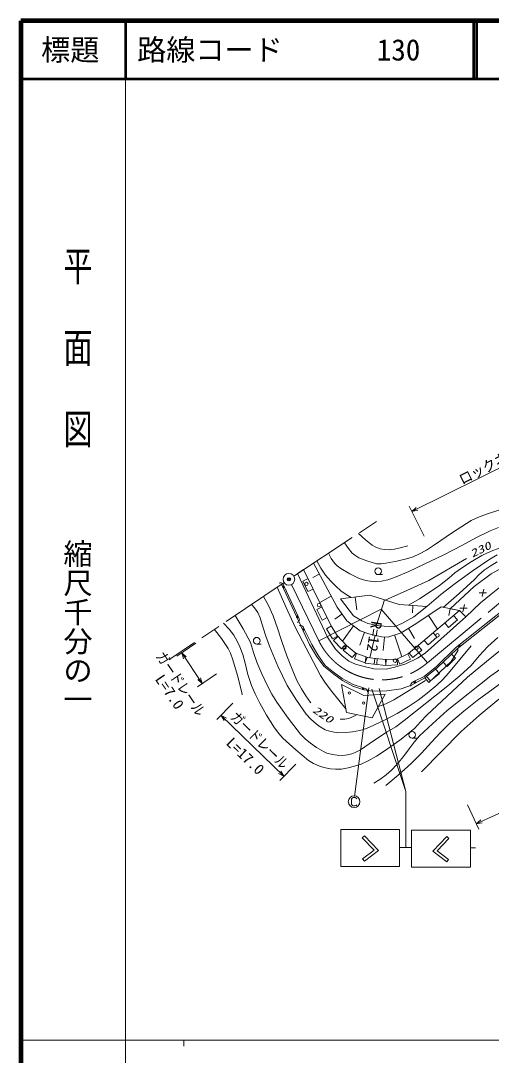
# Model space of a CAD drawing. Units: millimetres, scale not verified. Extents: x 40000 to 680000, y 20000 to 380000.
# Drawn here: x 40000 to 120811, y 202409 to 380000 of the extents above; entities that cross this region are included whole.
import ezdxf
from ezdxf.enums import TextEntityAlignment as Align

# ---------------------------------------------------------------- set-up
doc = ezdxf.new("R2010")
doc.units = ezdxf.units.MM
doc.header["$LTSCALE"] = 1000
doc.header["$PDMODE"] = 32
doc.header["$PDSIZE"] = 500
doc.linetypes.add('CHAIN', pattern=[18.5, 12, -1.5, 3.5, -1.5])
for name, color, linetype, lineweight in [('M-BGD', 7, 'Continuous', 13), ('M-BGD-EXST', 7, 'Continuous', 13), ('M-BMK', 2, 'CHAIN', 13), ('M-BMK-SRVR', 3, 'Continuous', 13), ('M-STR-HTXT', 7, 'Continuous', 13), ('M-TTL', 2, 'Continuous', 140), ('M-TTL-BAND', 7, 'Continuous', 13), ('M-TTL-LINE', 7, 'Continuous', 50)]:
    doc.layers.add(name, color=color, linetype=linetype, lineweight=lineweight)
doc.layers.add('M-OTRS', color=6, linetype='Continuous')
doc.layers.add('M-TTL-TXT', color=7, linetype='Continuous')
doc.styles.add('@ＭＳ ゴシック', font='')
doc.styles.add('ＭＳ ゴシック', font='')
doc.styles.get('@ＭＳ ゴシック').set_extended_font_data('@MS Gothic')
doc.styles.get('ＭＳ ゴシック').set_extended_font_data('MS Gothic')

msp = doc.modelspace()

# ---------------------------------------------------------------- linework, layer by layer
at = {"layer": 'M-BGD'}
for p, q in [((120773, 285075), (126128, 288010)), ((90262, 286888), (94329, 279315)), ((87546, 285096), (88581, 285778)), ((92710, 274211), (87546, 285096)), ((89342, 284237), (88445, 283794)), ((88581, 285778), (93397, 276027)), ((91279, 284994), (90183, 284406)), ((101398, 284923), (102148, 284923)), ((117838, 282861), (120773, 285075)), ((84412, 283479), (84485, 283513)), ((84485, 283513), (84611, 283527)), ((84611, 283527), (84727, 283515)), ((84727, 283515), (84859, 283466)), ((84787, 283261), (89581, 272901)), ((84859, 283466), (84956, 283401)), ((84956, 283401), (85051, 283291)), ((85051, 283291), (85119, 283146)), ((85119, 283146), (85245, 282874)), ((85245, 282874), (87630, 277750)), ((88445, 283794), (89331, 282001)), ((89331, 282001), (90228, 282444)), ((113762, 279069), (117838, 282861)), ((119226, 281168), (119512, 282417)), ((122521, 282941), (120802, 281576)), ((122521, 282941), (120802, 281576)), ((93312, 281208), (91357, 280158)), ((94918, 280738), (99972, 281376)), ((97175, 277842), (94918, 280738)), ((97445, 281057), (97721, 278872)), ((99972, 281376), (104978, 279805)), ((120009, 281790), (118729, 281795)), ((120802, 281576), (118982, 280059)), ((120802, 281576), (118982, 280059)), ((91750, 279361), (90853, 278919)), ((90853, 278919), (91739, 277125)), ((94329, 279315), (95997, 276959)), ((102475, 280591), (101102, 276215)), ((104978, 279805), (109738, 279462)), ((107358, 279634), (107267, 278377)), ((109738, 279462), (107480, 277695)), ((107824, 276468), (112191, 279364)), ((112191, 279364), (115332, 278775)), ((113762, 279069), (113543, 277902)), ((115332, 278775), (113762, 279069)), ((114653, 272360), (123260, 279143)), ((114945, 272189), (123495, 278918)), ((116687, 279152), (115406, 279156)), ((115904, 278530), (116189, 279778)), ((118982, 280059), (116455, 277683)), ((118982, 280059), (116455, 277683)), ((87630, 277750), (87756, 277478)), ((87756, 277478), (87824, 277333)), ((87824, 277333), (87848, 277234)), ((87844, 277100), (87824, 277002)), ((87848, 277234), (87844, 277100)), ((91739, 277125), (92635, 277568)), ((95163, 278137), (93915, 277253)), ((98598, 277008), (97175, 277842)), ((107480, 277695), (105419, 276518)), ((108315, 272788), (115332, 278775)), ((116455, 277683), (109443, 271463)), ((110008, 277916), (111568, 275563)), ((113466, 275868), (114988, 277166)), ((114988, 277166), (114339, 277927)), ((115332, 278775), (116455, 277683)), ((116455, 277683), (115332, 278775)), ((87611, 276748), (87556, 276723)), ((87693, 276809), (87611, 276748)), ((87776, 276914), (87693, 276809)), ((87824, 277002), (87776, 276914)), ((87855, 276163), (87927, 276197)), ((87927, 276197), (88052, 276213)), ((88052, 276213), (88168, 276203)), ((88168, 276203), (88302, 276156)), ((88302, 276156), (88399, 276092)), ((88399, 276092), (88496, 275983)), ((88496, 275983), (88565, 275839)), ((88565, 275839), (88695, 275568)), ((88695, 275568), (89964, 272930)), ((93352, 276101), (92492, 275591)), ((92492, 275591), (93513, 273871)), ((93397, 276027), (94329, 274456)), ((97151, 276125), (95243, 273487)), ((95997, 276959), (98304, 275291)), ((98304, 275291), (99776, 274751)), ((99629, 276518), (98598, 277008)), ((101543, 276125), (99629, 276518)), ((104143, 275978), (101543, 276125)), ((105419, 276518), (104143, 275978)), ((105321, 274947), (107824, 276468)), ((106573, 275708), (107631, 273967)), ((112817, 276629), (113466, 275868)), ((94084, 272150), (92710, 274211)), ((93513, 273871), (94373, 274382)), ((94453, 274325), (93725, 273639)), ((93725, 273639), (95097, 272184)), ((94329, 274456), (95948, 272739)), ((99040, 275021), (98236, 272828)), ((99776, 274751), (101935, 274260)), ((100856, 274506), (99976, 270634)), ((101935, 274260), (103015, 274162)), ((102475, 274211), (102267, 271921)), ((103015, 274162), (105321, 274947)), ((104168, 274555), (105437, 270827)), ((109308, 273636), (109957, 272875)), ((109957, 272875), (111479, 274173)), ((111479, 274173), (110830, 274934)), ((80523, 273007), (81273, 273007)), ((89581, 272901), (90778, 270927)), ((89964, 272930), (91029, 271155)), ((95212, 270972), (94084, 272150)), ((95097, 272184), (95825, 272870)), ((95984, 272710), (95351, 271936)), ((95351, 271936), (96899, 270669)), ((95948, 272739), (97568, 271414)), ((106597, 271365), (108315, 272788)), ((107324, 270668), (108864, 271944)), ((108864, 271944), (108226, 272714)), ((111417, 269159), (114653, 272360)), ((111580, 268986), (114945, 272189)), ((115139, 271962), (113942, 269989)), ((114945, 272189), (115139, 271962)), ((90778, 270927), (92072, 269212)), ((91029, 271155), (92297, 269328)), ((96341, 270089), (95212, 270972)), ((97519, 269549), (96341, 270089)), ((96899, 270669), (97532, 271443)), ((97635, 271389), (97291, 270450)), ((97291, 270450), (99169, 269763)), ((97568, 271414), (99580, 270678)), ((99248, 270715), (99138, 269721)), ((99169, 269763), (99513, 270702)), ((99580, 270678), (100905, 270531)), ((100794, 270543), (100684, 269549)), ((100905, 270531), (102671, 270334)), ((101126, 269500), (101236, 270494)), ((102630, 270332), (102681, 269334)), ((102671, 270334), (104585, 270432)), ((102671, 269328), (102782, 270322)), ((104585, 270432), (106597, 271365)), ((104678, 269436), (104627, 270435)), ((104684, 270478), (105104, 269571)), ((105104, 269571), (106919, 270412)), ((108118, 270580), (106155, 269598)), ((106919, 270412), (106498, 271319)), ((106686, 271438), (107324, 270668)), ((109443, 271463), (108118, 270580)), ((113942, 269989), (110060, 266398)), ((113228, 269174), (114676, 270553)), ((114676, 270553), (113987, 271277)), ((92072, 269212), (93754, 267821)), ((92297, 269328), (93718, 268161)), ((98991, 269157), (97519, 269549)), ((100659, 268764), (98991, 269157)), ((99138, 269721), (101126, 269500)), ((102769, 268666), (100659, 268764)), ((100684, 269549), (102671, 269328)), ((102681, 269334), (104678, 269436)), ((104242, 269058), (102769, 268666)), ((106155, 269598), (104242, 269058)), ((109282, 267437), (111417, 269159)), ((109380, 267174), (111580, 268986)), ((111888, 267944), (111252, 268716)), ((112538, 269898), (113228, 269174)), ((93718, 268161), (95189, 267096)), ((93754, 267821), (95243, 266721)), ((95189, 267096), (97117, 266030)), ((95243, 266721), (97054, 265783)), ((107083, 265945), (109380, 267174)), ((107111, 266307), (107218, 266405)), ((107218, 266405), (107361, 266477)), ((107361, 266477), (107629, 266611)), ((107629, 266611), (109282, 267437)), ((110060, 266398), (109380, 267174)), ((109708, 267444), (110344, 266673)), ((110344, 266673), (111888, 267944)), ((95062, 266063), (98923, 264161)), ((95953, 261250), (95062, 266063)), ((97054, 265783), (98898, 265168)), ((97117, 266030), (98842, 265472)), ((98842, 265472), (99127, 265380)), ((98898, 265168), (100387, 264910)), ((99127, 265380), (99280, 265331)), ((99280, 265331), (99369, 265281)), ((99369, 265281), (99464, 265187)), ((99464, 265187), (99522, 265105)), ((99522, 265105), (99554, 265011)), ((99563, 264777), (99544, 264720)), ((99554, 265011), (99575, 264878)), ((99575, 264878), (99563, 264777)), ((100387, 264910), (102845, 264974)), ((102845, 264974), (105304, 265298)), ((105304, 265298), (107083, 265945)), ((106994, 265958), (107003, 266074)), ((107012, 265833), (106994, 265958)), ((107003, 266074), (107048, 266208)), ((107048, 265761), (107012, 265833)), ((107048, 266208), (107111, 266307)), ((98923, 264161), (102607, 264399)), ((102607, 264399), (100349, 260359)), ((100349, 260359), (95953, 261250)), ((107230, 256865), (107980, 256865))]:
    msp.add_line(p, q, dxfattribs=at)
for points in [[(106584, 279690), (108493, 280783), (110336, 281961), (111917, 283052), (113502, 284287), (114560, 285204), (115676, 286040), (117362, 287142), (119162, 288181), (120799, 288932), (122312, 289515), (131311, 292690), (135164, 294263), (138918, 295915), (141461, 297260), (143999, 298736), (146808, 300677), (149551, 302698), (152763, 305533), (156261, 308780), (157616, 310365)], [(95586, 290401), (96264, 289412), (96940, 288629), (97395, 288230), (98054, 287817), (99408, 287290), (101097, 286758), (101892, 286778), (102696, 286902), (104610, 287245), (106450, 287681), (107400, 287991), (108479, 288462), (109703, 289143), (111049, 290023), (114135, 292162), (117329, 294231), (118608, 294798), (119972, 295290), (129137, 298283)], [(92873, 288611), (93322, 287698), (93876, 286879), (94324, 286443), (94973, 285975), (96534, 285048), (98097, 284266), (99250, 283928), (100351, 283717), (100986, 283680), (101983, 283772), (103059, 284019), (104198, 284396), (106620, 285450), (109264, 286716), (112546, 288266), (115881, 289963), (118158, 291219), (120613, 292451), (122019, 292995)], [(98015, 292004), (99186, 290914), (100348, 289965), (100968, 289624), (101728, 289362), (102450, 289232), (103252, 289198), (104197, 289286), (105173, 289494), (106476, 289877)], [(109738, 279462), (112162, 281489), (114631, 283421), (117516, 285512), (120367, 287444), (121793, 288292)], [(90866, 287286), (91529, 286047), (92317, 284833), (93230, 283772), (94094, 282925), (94999, 282135), (95899, 281484), (96724, 280966)], [(102574, 280559), (106312, 282181), (110098, 283938), (116554, 287668)], [(112547, 279297), (115267, 281656), (117923, 284097), (118654, 284865), (119558, 285656), (120594, 286398), (121796, 287117)], [(84060, 282774), (85568, 279286), (87151, 275878), (91480, 267613), (92357, 266277), (93442, 264835), (95834, 261893)], [(81678, 281177), (82538, 279591), (83376, 277820), (84122, 275754), (84838, 273458), (85690, 270997), (86703, 268403), (87436, 266758), (88202, 265303), (88946, 264116), (89789, 262983), (89846, 262915)], [(79625, 279800), (80163, 279207), (80697, 278406), (81109, 277493), (81432, 276530), (82030, 274504), (82706, 272616), (84177, 269230), (85744, 265905), (87356, 263370), (89011, 260979), (89839, 260115), (90747, 259320), (91427, 258803), (92286, 258294), (93014, 258023), (93800, 257856), (94631, 257780), (95830, 257797), (96952, 257905), (98225, 258152), (99364, 258528), (100659, 259070), (102696, 260025), (104673, 261072), (106549, 262221), (108224, 263365), (109821, 264568), (111482, 265953), (112500, 266913), (113485, 268001), (117340, 272716)], [(76806, 277910), (78189, 275628), (79474, 273289), (79970, 271574), (80573, 269878), (81391, 267899), (82367, 265814), (83110, 264397), (83955, 263024), (85944, 260264), (88053, 257531), (88842, 256741), (89766, 255978), (90772, 255256), (91979, 254545), (92575, 254287), (93540, 254019), (94338, 253908), (95289, 253892), (96093, 253976), (96873, 254161), (97444, 254378), (98323, 254854), (100576, 256407), (102937, 257913), (104389, 258815), (105853, 259860), (113338, 265851), (115417, 267555), (117358, 269298), (118752, 271000), (120212, 272596), (121924, 274104)], [(73251, 275527), (74457, 273932), (75615, 272212), (76002, 271433), (76425, 270308), (77214, 267594), (77950, 264685), (78050, 264279)], [(74843, 276594), (75789, 275562), (76579, 274526), (77197, 273494), (77650, 272524), (78118, 271205), (78527, 269729), (79027, 267791), (79634, 265903), (80259, 264429), (81044, 262858), (82233, 260774), (83591, 258604), (84310, 257646), (85028, 256873), (87232, 254837), (89408, 253006), (90274, 252501), (91212, 252081), (92037, 251808), (93215, 251566), (94064, 251502), (95064, 251549), (96253, 251740), (97314, 252014), (98450, 252402), (99693, 252957), (101092, 253737), (102437, 254606), (105082, 256490), (107639, 258479), (108623, 259652), (109730, 260807), (116737, 267340), (119967, 270025), (123313, 272669)], [(102686, 248706), (104836, 250500), (107065, 252499), (108804, 254261), (110556, 256183), (112062, 257819), (113783, 259519), (116071, 261460), (118386, 263295), (126011, 268888), (127211, 269718), (128754, 270646), (130111, 271479)], [(100659, 249150), (101691, 249766), (102755, 250527), (103651, 251328), (104606, 252329), (105753, 253716), (106711, 255027), (107545, 256151), (108487, 257232), (110697, 259318), (113243, 261570), (120706, 267536), (123011, 269126)], [(101419, 262260), (102726, 262765), (104092, 263423), (109498, 266716)], [(108796, 251071), (115623, 257964), (118737, 260711), (122080, 263515)], [(94867, 260109), (95665, 260112), (96322, 260229), (97616, 260775)]]:
    msp.add_lwpolyline(points, dxfattribs=at)
for centre, radius in [((101398, 285493), 570), ((85109, 282811), 150), ((85109, 282811), 90), ((85109, 282811), 30), ((89064, 283323), 300), ((91231, 279675), 300), ((87494, 277687), 150), ((87494, 277687), 90), ((87494, 277687), 30), ((88560, 275503), 150), ((88560, 275503), 90), ((88560, 275503), 30), ((80523, 273577), 570), ((111580, 274488), 300), ((95563, 272379), 300), ((107932, 272322), 300), ((115300, 272680), 150), ((115300, 272680), 90), ((115300, 272680), 30), ((104284, 270156), 300), ((107697, 266477), 150), ((107697, 266477), 90), ((107697, 266477), 30), ((96416, 264572), 200), ((98796, 265330), 150), ((98796, 265330), 90), ((98796, 265330), 30), ((98889, 262873), 200), ((107230, 257435), 570)]:
    msp.add_circle(centre, radius, dxfattribs=at)
at = {"layer": 'M-BGD-EXST'}
for p, q in [((97316, 246807), (99767, 265485)), ((106115, 247704), (100322, 265284)), ((101535, 265351), (106115, 247704)), ((106115, 238072), (106115, 247704)), ((96937, 246541), (96817, 246381)), ((96817, 246381), (96817, 245501)), ((96817, 245501), (96937, 245341)), ((97097, 246661), (96937, 246541)), ((96937, 245341), (97097, 245221)), ((97457, 246661), (97097, 246661)), ((97097, 245221), (97457, 245221)), ((97617, 246541), (97457, 246661)), ((97457, 245221), (97617, 245301)), ((97697, 246421), (97617, 246541)), ((97617, 245301), (97697, 245421)), ((94983, 234833), (94983, 241168)), ((94983, 241168), (105071, 241168)), ((98658, 239732), (99016, 240080)), ((99016, 240080), (101454, 237569)), ((105071, 241168), (105071, 234833)), ((117213, 241036), (107125, 241036)), ((107125, 241036), (107125, 234701)), ((113180, 239947), (110743, 237436)), ((113539, 239599), (113180, 239947)), ((117213, 234701), (117213, 241036)), ((100697, 237630), (98658, 239732)), ((105071, 238072), (107125, 238072)), ((111499, 237498), (113539, 239599)), ((118090, 238041), (117213, 238041)), ((98718, 236161), (100697, 237630)), ((101454, 237569), (99016, 235759)), ((110743, 237436), (113180, 235627)), ((113478, 236029), (111499, 237498)), ((105071, 234833), (94983, 234833)), ((98718, 236161), (99016, 235759)), ((107125, 234701), (117213, 234701)), ((113478, 236029), (113180, 235627))]:
    msp.add_line(p, q, dxfattribs=at)
msp.add_circle((97257, 245941), 1000, dxfattribs=at)
at = {"layer": 'M-BMK'}
for p, q in [((86890, 284662), (102309, 294837)), ((85224, 283555), (65455, 270300)), ((86493, 283212), (91193, 273561)), ((109849, 269803), (122424, 280226))]:
    msp.add_line(p, q, dxfattribs=at)
msp.add_arc((101964, 278850), 12000, 206.15274, 311.07306, dxfattribs=at)
at = {"layer": 'M-BMK-SRVR'}
for radius in [1000, 40]:
    msp.add_circle((86055, 284111), radius, dxfattribs=at)
at = {"layer": 'M-OTRS'}
msp.add_point((86055, 284111), dxfattribs=at)
at = {"layer": 'M-STR-HTXT'}
for p, q in [((107159, 295770), (162934, 323368)), ((109258, 291527), (106715, 296666)), ((107159, 295770), (107931, 296464)), ((108179, 295962), (107159, 295770)), ((91193, 273561), (101909, 279017)), ((101909, 279017), (109849, 269803)), ((70097, 273133), (66815, 270910)), ((67972, 270485), (67643, 271470)), ((67643, 271470), (68435, 270799)), ((67643, 271470), (71187, 266238)), ((70359, 265677), (73641, 267901)), ((71187, 266238), (70394, 266909)), ((70858, 267223), (71187, 266238)), ((76439, 262862), (73706, 260041)), ((74925, 259862), (74402, 260759)), ((74402, 260759), (75315, 260264)), ((74402, 260759), (85203, 250295)), ((118233, 242136), (153708, 258564)), ((84508, 249577), (87240, 252398)), ((85203, 250295), (84290, 250790)), ((84680, 251192), (85203, 250295)), ((116721, 245400), (118653, 241229)), ((118233, 242136), (119023, 242811)), ((119258, 242302), (118233, 242136))]:
    msp.add_line(p, q, dxfattribs=at)
at = {"layer": 'M-TTL'}
for p, q in [((40000, 380000), (40000, 20000)), ((680000, 380000), (40000, 380000))]:
    msp.add_line(p, q, dxfattribs=at)
at = {"layer": 'M-TTL-BAND'}
for p, q in [((58000, 370000), (58000, 20000)), ((40000, 205000), (579000, 205000)), ((68000, 205000), (68000, 204000))]:
    msp.add_line(p, q, dxfattribs=at)
at = {"layer": 'M-TTL-LINE'}
for p, q in [((58000, 380000), (58000, 370000)), ((117750, 380000), (117750, 370000)), ((118250, 380000), (118250, 370000)), ((40000, 370000), (680000, 370000))]:
    msp.add_line(p, q, dxfattribs=at)

# ---------------------------------------------------------------- texts
at = {"layer": 'M-BGD', "style": 'ＭＳ ゴシック', "oblique": 15, "width": 1.4}
for s, rotation, p in [('230', 25.9, (117733, 287459)), ('220', 325.9, (89768, 261071))]:
    msp.add_text(s, height=1320, rotation=rotation, dxfattribs=at).set_placement(p, align=Align.BOTTOM_LEFT)
at = {"layer": 'M-STR-HTXT', "style": 'ＭＳ ゴシック'}
for s, rotation, width, p in [('ロックネット L=66.0', 26.6, 0.9, (116068, 299807)), ('R=12', 260.7, 1.05, (99699, 277120)), ('ガードレール', 304.5, 0.85, (62669, 270616)), ('L=7.0', 304.3, 1.05, (62523, 266665)), ('ガードレール', 315.4, 0.85, (75475, 259935)), ('L=17.0', 315.8, 1.05, (74745, 255472))]:
    msp.add_text(s, height=1833, rotation=rotation, dxfattribs=dict(at, width=width)).set_placement(p, align=Align.BOTTOM_LEFT)
at = {"layer": 'M-TTL-BAND', "style": '@ＭＳ ゴシック', "width": 1.4}
msp.add_text('平  面  図', height=3666, rotation=270, dxfattribs=at).set_placement((49777, 306475), align=Align.MIDDLE_RIGHT)
at = {"layer": 'M-TTL-BAND', "style": '@ＭＳ ゴシック'}
msp.add_text('縮尺千分の一', height=3666, rotation=270, dxfattribs=at).set_placement((49777, 261030), align=Align.MIDDLE_RIGHT)
at = {"layer": 'M-TTL-TXT', "style": 'ＭＳ ゴシック'}
msp.add_text('標題', height=3666, dxfattribs=at).set_placement((48500, 375000), align=Align.MIDDLE_CENTER)
for s, p in [('路線コード', (60000, 375000)), ('130', (101142, 375000))]:
    msp.add_text(s, height=3666, dxfattribs=at).set_placement(p, align=Align.MIDDLE_LEFT)

doc.saveas('drawing.dxf')
